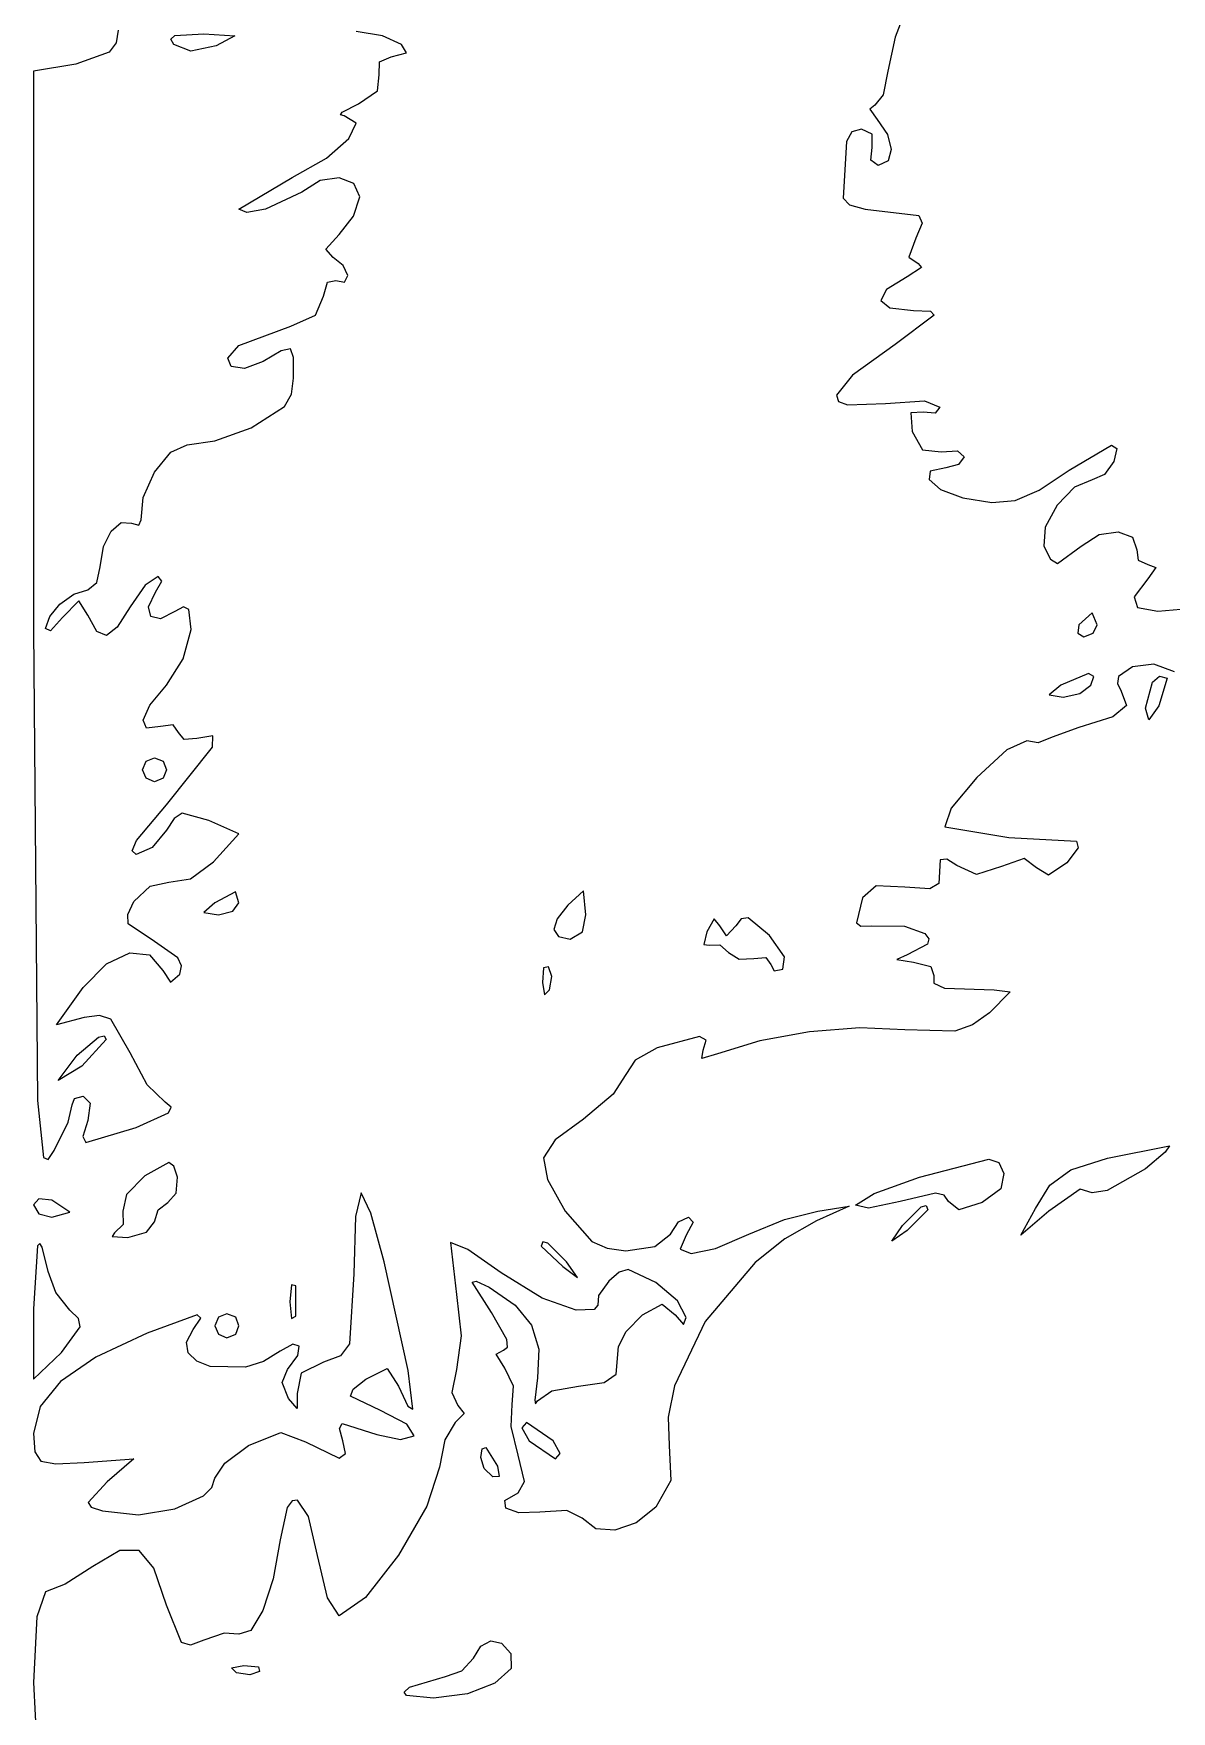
# Model space of a CAD drawing. Extents: x 0 to 282, y 0 to 282.
# Drawn here: x 0 to 33.22, y 96.34 to 145.32 of the extents above; entities that cross this region are included whole.
import ezdxf

# ---------------------------------------------------------------- set-up
doc = ezdxf.new("R2010")
doc.units = 0

msp = doc.modelspace()

# ---------------------------------------------------------------- linework, layer by layer
at = {"layer": 'Layer 1'}
for p, q in [((25.541154, 146.226231), (25.148688, 145.207584)), ((2.410468, 145.047075), (2.209274, 144.775326)), ((2.469448, 145.414736), (2.410468, 145.047075)), ((4.006487, 145.150242), (4.122794, 145.256076)), ((4.091926, 144.991492), (4.006487, 145.150242)), ((4.590222, 144.801874), (4.091926, 144.991492)), ((4.122794, 145.256076), (4.973871, 145.308992)), ((4.973871, 145.308992), (5.877865, 145.251666)), ((5.877865, 145.251666), (5.326649, 144.956214)), ((10.189225, 145.24891), (9.419175, 145.379549)), ((10.737685, 144.995902), (10.189225, 145.24891)), ((10.882655, 144.749509), (10.737685, 144.995902)), ((25.148688, 145.207584), (24.941431, 144.215401)), ((2.209274, 144.775326), (1.234728, 144.426958)), ((5.326646, 144.956214), (4.590222, 144.801874)), ((5.326649, 144.956214), (5.326646, 144.956214)), ((10.089457, 144.109548), (10.093867, 144.493194)), ((10.093867, 144.493194), (10.442235, 144.638715)), ((10.442235, 144.638715), (10.882655, 144.749509)), ((1.234728, 144.426958), (0.000008, 144.215291)), ((0.000008, 144.215291), (0.000008, 127.916991)), ((10.04095, 143.646527), (10.089457, 144.109548)), ((24.941431, 144.215401), (24.800319, 143.523074)), ((9.489734, 143.262881), (10.04095, 143.646527)), ((24.800319, 143.523074), (24.553375, 143.227623)), ((8.963874, 142.940419), (9.013483, 143.020346)), ((9.013483, 143.020346), (9.489734, 143.262881)), ((24.553375, 143.227623), (24.416673, 143.10856)), ((24.416673, 143.10856), (24.62393, 142.804289)), ((9.0664, 142.910103), (8.963874, 142.940419)), ((9.414766, 142.698434), (9.0664, 142.910103)), ((9.207509, 142.248641), (9.414766, 142.698434)), ((24.165319, 142.522063), (23.88916, 142.450956)), ((24.482819, 142.376542), (24.165319, 142.522063)), ((24.62393, 142.804289), (24.927099, 142.371584)), ((8.55046, 141.679787), (9.207509, 142.248641)), ((23.728756, 142.164876), (23.636152, 140.511233)), ((23.88916, 142.450956), (23.728756, 142.164876)), ((24.482819, 141.992896), (24.482819, 142.376542)), ((24.927099, 142.371584), (25.038444, 141.935571)), ((7.54945, 141.110933), (8.55046, 141.679787)), ((24.438722, 141.622479), (24.482819, 141.992896)), ((24.659208, 141.463729), (24.438722, 141.622479)), ((24.951352, 141.598777), (24.659208, 141.463729)), ((25.038444, 141.935571), (24.951352, 141.598777)), ((5.99723, 140.19371), (7.54945, 141.110933)), ((8.91647, 141.106523), (8.364154, 141.027699)), ((9.349724, 140.940607), (8.91647, 141.106523)), ((7.83168, 140.687599), (6.768934, 140.189299)), ((8.364154, 141.027699), (7.83168, 140.687599)), ((9.52501, 140.546488), (9.349724, 140.940607)), ((6.229293, 140.097247), (5.99723, 140.19371)), ((6.768934, 140.189299), (6.229293, 140.097247)), ((9.344211, 139.986454), (9.52501, 140.546488)), ((23.636152, 140.511233), (23.82136, 140.312795)), ((23.82136, 140.312795), (24.271152, 140.193733)), ((24.271152, 140.193733), (25.845425, 140.008524)), ((8.925287, 139.452878), (9.344211, 139.986454)), ((25.942989, 139.777014), (25.752822, 139.347066)), ((25.845425, 140.008524), (25.942989, 139.777014)), ((8.532822, 139.025134), (8.925287, 139.452878)), ((25.752822, 139.347066), (25.549975, 138.79144)), ((8.748898, 138.7826), (8.532822, 139.025134)), ((9.03994, 138.544475), (8.748898, 138.7826)), ((25.549975, 138.79144), (25.823378, 138.606232)), ((25.823378, 138.606232), (25.915982, 138.491579)), ((8.576919, 138.054996), (8.819454, 138.112322)), ((8.819454, 138.112322), (9.075218, 138.063815)), ((9.172232, 138.253433), (9.03994, 138.544475)), ((9.075218, 138.063815), (9.172232, 138.253433)), ((25.505878, 138.218176), (24.903399, 137.840593)), ((25.915982, 138.491579), (25.505878, 138.218176)), ((8.228551, 137.093676), (8.466676, 137.653711)), ((8.466676, 137.653711), (8.576919, 138.054996)), ((24.903399, 137.840593), (24.734175, 137.525849)), ((24.734175, 137.525849), (24.994899, 137.310324)), ((24.994899, 137.310324), (25.682267, 137.230398)), ((25.682267, 137.230398), (26.184975, 137.210003)), ((26.184975, 137.210003), (26.290809, 137.093696)), ((5.997225, 136.207321), (7.514175, 136.771766)), ((7.514175, 136.771766), (8.228551, 137.093676)), ((26.290809, 137.093696), (25.1531, 136.24262)), ((5.670904, 135.842967), (5.997225, 136.207321)), ((25.1531, 136.24262), (23.903495, 135.342485)), ((5.767918, 135.594369), (5.670904, 135.842967)), ((6.702781, 135.74871), (6.155975, 135.537594)), ((7.232499, 136.058491), (6.702781, 135.74871)), ((7.500941, 136.110304), (7.232499, 136.058491)), ((7.59079, 135.857848), (7.500941, 136.110304)), ((7.584726, 135.254821), (7.59079, 135.857848)), ((6.155975, 135.537594), (5.767918, 135.594369)), ((7.525747, 134.790697), (7.584726, 135.254821)), ((23.903495, 135.342485), (23.437717, 134.756542)), ((7.324554, 134.425792), (7.525747, 134.790697)), ((23.437717, 134.756542), (23.499797, 134.58036)), ((6.350006, 133.808431), (7.324554, 134.425792)), ((23.499797, 134.58036), (23.759075, 134.481486)), ((23.759075, 134.481486), (24.870878, 134.51401)), ((24.870878, 134.51401), (26.008586, 134.593384)), ((25.964489, 134.267066), (25.607301, 134.249427)), ((25.607301, 134.249427), (25.646989, 133.702621)), ((26.317266, 134.231787), (25.964489, 134.267066)), ((26.008586, 134.593384), (26.458378, 134.408177)), ((26.458378, 134.408177), (26.317266, 134.231787)), ((5.296087, 133.429194), (6.350006, 133.808431)), ((25.646989, 133.702621), (25.95126, 133.164634)), ((4.007892, 133.101775), (4.480286, 133.314542)), ((4.480286, 133.314542), (5.296087, 133.429194)), ((30.233106, 132.573731), (31.467828, 133.305745)), ((31.467828, 133.305745), (31.622168, 133.208731)), ((31.622168, 133.208731), (31.538386, 132.820676)), ((3.532192, 132.511975), (4.007892, 133.101775)), ((25.95126, 133.164634), (26.493656, 133.102898)), ((26.493656, 133.102898), (26.974316, 133.138175)), ((27.005183, 132.736891), (26.634767, 132.644287)), ((26.974316, 133.138175), (27.163934, 132.961787)), ((27.163934, 132.961787), (27.005183, 132.736891)), ((31.538386, 132.820676), (31.260573, 132.450259)), ((3.195399, 131.776654), (3.532192, 132.511975)), ((26.176155, 132.541209), (26.140877, 132.295918)), ((26.140877, 132.295918), (26.476016, 132.004325)), ((26.634767, 132.644287), (26.176155, 132.541209)), ((29.351158, 131.990545), (30.233106, 132.573731)), ((30.903386, 132.291509), (30.385243, 132.072675)), ((31.260573, 132.450259), (30.903386, 132.291509)), ((3.139726, 131.127322), (3.195399, 131.776654)), ((26.476016, 132.004325), (27.128656, 131.762342)), ((27.128656, 131.762342), (27.970913, 131.631152)), ((28.654421, 131.691786), (29.351158, 131.990545)), ((30.385243, 132.072675), (29.880329, 131.546264)), ((27.970913, 131.631152), (28.654421, 131.691786)), ((29.880329, 131.546264), (29.534166, 130.907404)), ((2.04391, 130.341841), (2.266601, 130.796595)), ((2.266601, 130.796595), (2.555438, 131.046296)), ((2.555438, 131.046296), (2.857504, 131.021489)), ((2.857504, 131.021489), (3.07799, 130.968572)), ((3.07799, 130.968572), (3.139726, 131.127322)), ((29.534166, 130.907404), (29.492276, 130.351229)), ((31.107335, 130.69188), (31.661858, 130.774562)), ((31.661858, 130.774562), (32.084089, 130.61912)), ((1.940281, 129.751489), (2.04391, 130.341841)), ((29.492276, 130.351229), (29.687957, 129.974197)), ((29.89356, 129.84852), (30.585886, 130.351229)), ((30.585886, 130.351229), (31.107335, 130.69188)), ((32.084089, 130.61912), (32.208666, 130.245396)), ((29.687957, 129.974197), (29.89356, 129.84852)), ((32.208666, 130.245396), (32.248353, 129.941124)), ((32.248353, 129.941124), (32.526166, 129.822062)), ((32.526166, 129.822062), (32.764291, 129.729457)), ((1.587503, 129.081211), (1.843267, 129.297287)), ((1.843267, 129.297287), (1.940281, 129.751489)), ((3.633615, 129.469266), (3.254379, 129.213502)), ((3.56306, 129.010655), (3.743859, 129.332565)), ((3.743859, 129.332565), (3.633615, 129.469266)), ((32.526166, 129.398728), (32.131495, 128.874522)), ((32.764291, 129.729457), (32.526166, 129.398728)), ((0.771707, 128.662286), (1.171337, 128.949469)), ((1.171337, 128.949469), (1.587503, 129.081211)), ((3.254379, 129.213502), (2.822226, 128.587321)), ((3.3536, 128.585117), (3.56306, 129.010655)), ((32.131495, 128.874522), (32.226304, 128.56529)), ((0.471295, 128.302342), (0.771707, 128.662286)), ((1.322922, 128.75489), (0.846672, 128.269821)), ((1.587506, 128.340376), (1.322922, 128.75489)), ((1.849883, 127.863023), (1.587506, 128.340376)), ((2.822226, 128.587321), (2.440785, 127.993109)), ((3.42195, 128.305099), (3.3536, 128.585117)), ((4.127505, 128.44621), (3.701967, 128.236748)), ((4.373003, 128.579464), (4.127505, 128.44621)), ((4.530445, 128.50684), (4.373003, 128.579464)), ((4.599346, 127.925857), (4.530445, 128.50684)), ((30.903356, 128.410778), (30.5153, 128.058)), ((31.044467, 128.058), (30.903356, 128.410778)), ((32.226304, 128.56529), (32.823821, 128.461111)), ((32.823821, 128.461111), (33.937276, 128.552061)), ((0.000008, 127.916991), (0.11466, 114.176304)), ((0.352783, 127.952321), (0.471295, 128.302342)), ((0.493894, 127.886174), (0.352783, 127.952321)), ((0.846672, 128.269821), (0.493894, 127.886174)), ((2.12549, 127.749472), (1.849883, 127.863023)), ((2.440785, 127.993109), (2.12549, 127.749472)), ((3.701967, 128.236748), (3.42195, 128.305099)), ((4.370591, 127.067064), (4.599346, 127.925857)), ((30.5153, 128.058), (30.480022, 127.815465)), ((30.5153, 128.058), (30.5153, 128.058)), ((30.929814, 127.815465), (31.044467, 128.058)), ((30.480022, 127.815465), (30.656411, 127.705222)), ((30.656411, 127.705222), (30.929814, 127.815465)), ((3.88056, 126.29426), (4.370591, 127.067064)), ((32.702521, 126.906681), (32.076341, 126.836677)), ((33.302244, 126.682337), (32.702521, 126.906681)), ((30.797489, 126.638958), (29.9861, 126.295)), ((30.948522, 126.552969), (30.797489, 126.638958)), ((30.868045, 126.295), (30.948522, 126.552969)), ((31.675057, 126.548391), (31.637299, 126.346164)), ((32.076341, 126.836677), (31.675057, 126.548391)), ((32.45589, 125.623967), (32.667556, 126.38244)), ((32.667556, 126.38244), (32.872608, 126.556624)), ((33.09089, 126.505912), (32.843945, 125.694523)), ((32.872608, 126.556624), (33.09089, 126.505912)), ((3.391631, 125.709969), (3.88056, 126.29426)), ((29.9861, 126.295), (29.650961, 126.012778)), ((29.650961, 126.012778), (30.056656, 125.942222)), ((29.9861, 126.295), (29.9861, 126.295)), ((30.056656, 125.942222), (30.541725, 126.052465)), ((30.541725, 126.052465), (30.868045, 126.295)), ((31.637299, 126.346164), (31.750024, 126.117892)), ((31.750024, 126.117892), (31.904364, 125.707787)), ((3.197052, 125.2712), (3.391631, 125.709969)), ((31.503079, 125.377058), (30.515301, 125.059558)), ((31.904364, 125.707787), (31.503079, 125.377058)), ((32.557314, 125.288828), (32.45589, 125.623967)), ((32.843946, 125.694522), (32.557314, 125.288828)), ((32.843945, 125.694523), (32.843946, 125.694522)), ((3.300129, 125.044099), (3.197052, 125.2712)), ((3.704171, 125.09481), (3.300129, 125.044099)), ((4.074587, 125.138907), (3.704171, 125.09481)), ((4.233338, 124.918421), (4.074587, 125.138907)), ((4.392088, 124.711164), (4.233338, 124.918421)), ((30.515301, 125.059558), (29.739189, 124.777336)), ((3.88056, 122.801752), (5.221118, 124.486267)), ((4.762505, 124.742032), (4.392088, 124.711164)), ((5.229937, 124.815893), (4.762505, 124.742032)), ((5.221118, 124.486267), (5.229937, 124.815893)), ((28.415168, 124.409124), (27.534326, 123.60435)), ((28.998355, 124.671503), (28.415168, 124.409124)), ((29.329084, 124.618585), (28.998355, 124.671503)), ((29.739189, 124.777336), (29.329084, 124.618585)), ((3.17575, 123.824794), (3.285993, 124.080558)), ((3.285993, 124.080558), (3.528528, 124.177572)), ((3.528528, 124.177572), (3.784292, 124.080558)), ((3.784292, 124.080558), (3.881306, 123.824794)), ((3.285993, 123.582259), (3.17575, 123.824794)), ((3.528528, 123.472016), (3.285993, 123.582259)), ((3.784292, 123.582259), (3.528528, 123.472016)), ((3.881306, 123.824794), (3.784292, 123.582259)), ((3.881306, 123.824794), (3.881306, 123.824794)), ((27.534326, 123.60435), (26.785775, 122.706972)), ((3.003024, 121.761057), (3.88056, 122.801752)), ((4.339168, 122.559217), (4.103249, 122.407633)), ((5.11528, 122.34314), (4.339168, 122.559217)), ((26.785775, 122.706972), (26.599465, 122.166783)), ((3.88056, 122.060918), (3.466045, 121.562619)), ((4.103249, 122.407633), (3.88056, 122.060918)), ((5.997225, 121.955084), (5.11528, 122.34314)), ((5.256391, 121.143695), (5.997225, 121.955084)), ((26.599465, 122.166783), (28.469185, 121.849283)), ((2.883411, 121.462298), (3.003024, 121.761057)), ((2.998615, 121.355362), (2.883411, 121.462298)), ((3.466045, 121.562619), (2.998615, 121.355362)), ((28.469185, 121.849283), (30.444745, 121.74345)), ((30.488842, 121.545012), (30.162523, 121.10845)), ((30.444745, 121.74345), (30.488842, 121.545012)), ((4.577292, 120.645396), (5.256391, 121.143695)), ((26.462758, 121.196644), (26.423071, 120.508727)), ((26.656235, 121.223103), (26.462758, 121.196644)), ((26.952238, 121.037894), (26.656235, 121.223103)), ((27.525503, 120.768901), (26.952238, 121.037894)), ((28.257518, 121.002616), (27.525503, 120.768901)), ((28.91457, 121.236332), (28.257518, 121.002616)), ((29.280578, 120.967339), (28.91457, 121.236332)), ((29.628946, 120.746852), (29.280578, 120.967339)), ((30.162523, 121.10845), (29.628946, 120.746852)), ((3.399892, 120.433729), (3.951111, 120.543972)), ((3.951111, 120.543972), (4.577292, 120.645396)), ((26.423071, 120.508727), (26.167307, 120.349977)), ((2.928051, 119.979527), (3.399892, 120.433729)), ((5.895802, 120.2625), (5.29167, 119.945)), ((5.997226, 119.945), (5.895802, 120.2625)), ((16.051411, 120.297334), (15.5928, 119.874)), ((16.121967, 119.591778), (16.051411, 120.297334)), ((24.200573, 120.085394), (24.019774, 119.362199)), ((24.593036, 120.442582), (24.200573, 120.085394)), ((25.435293, 120.402894), (24.593036, 120.442582)), ((26.167307, 120.349977), (25.435293, 120.402894)), ((2.748906, 119.604148), (2.928051, 119.979527)), ((2.764891, 119.331296), (2.748906, 119.604148)), ((5.29167, 119.945), (4.97417, 119.662778)), ((4.97417, 119.662778), (5.397503, 119.592222)), ((5.29167, 119.945), (5.29167, 119.945)), ((5.397503, 119.592222), (5.816427, 119.702465)), ((5.816427, 119.702465), (5.997226, 119.945)), ((15.5928, 119.874), (15.281363, 119.481534)), ((15.5928, 119.874), (15.5928, 119.874)), ((16.024953, 119.093479), (16.121967, 119.591778)), ((20.857964, 119.503694), (20.660629, 119.478338)), ((21.484146, 118.992166), (20.857964, 119.503694)), ((3.527774, 118.815357), (2.764891, 119.331296)), ((15.281363, 119.481534), (15.191515, 119.168444)), ((15.191515, 119.168444), (15.319948, 118.961187)), ((15.663356, 118.886222), (16.024953, 119.093479)), ((19.6497, 119.098), (19.565915, 118.731993)), ((19.649701, 119.097999), (19.6497, 119.098)), ((19.870187, 119.477235), (19.649701, 119.097999)), ((20.037757, 119.274388), (19.870187, 119.477235)), ((20.227374, 118.983346), (20.037757, 119.274388)), ((20.496368, 119.274388), (20.227374, 118.983346)), ((20.660629, 119.478338), (20.496368, 119.274388)), ((24.019774, 119.362199), (24.146003, 119.261878)), ((24.146003, 119.261878), (24.447518, 119.274005)), ((24.447518, 119.274005), (25.421516, 119.265737)), ((25.421516, 119.265737), (26.021789, 119.049109)), ((26.021789, 119.049109), (26.135269, 118.896767)), ((4.215691, 118.339106), (3.527774, 118.815357)), ((15.319948, 118.961187), (15.663356, 118.886222)), ((19.565915, 118.731993), (19.720256, 118.709944)), ((19.720256, 118.709944), (20.028936, 118.723173)), ((20.028936, 118.723173), (20.284701, 118.498277)), ((21.916299, 118.365985), (21.484146, 118.992166)), ((26.099508, 118.733263), (25.505848, 118.427338)), ((26.135269, 118.896767), (26.099508, 118.733263)), ((1.446389, 117.4748), (2.132652, 118.167128)), ((2.132652, 118.167128), (2.808994, 118.489036)), ((2.808994, 118.489036), (3.386116, 118.427299)), ((3.386116, 118.427299), (3.774719, 117.968689)), ((4.321524, 118.100981), (4.215691, 118.339106)), ((4.268608, 117.862856), (4.321524, 118.100981)), ((14.887278, 118.043743), (14.852, 117.616)), ((15.028389, 118.074611), (14.887278, 118.043743)), ((15.125403, 117.792389), (15.028389, 118.074611)), ((20.284701, 118.498277), (20.602201, 118.304249)), ((20.602201, 118.304249), (21.025535, 118.321888)), ((21.025535, 118.321888), (21.378312, 118.352756)), ((21.378312, 118.352756), (21.519424, 118.145499)), ((21.519424, 118.145499), (21.616437, 117.955881)), ((21.872202, 118.004388), (21.916299, 118.365985)), ((25.505848, 118.427338), (25.197167, 118.295047)), ((25.197167, 118.295047), (25.682237, 118.215671)), ((25.682237, 118.215671), (26.193765, 118.087789)), ((26.193765, 118.087789), (26.28196, 117.827615)), ((3.774719, 117.968689), (3.995205, 117.624731)), ((3.995205, 117.624731), (4.268608, 117.862856)), ((14.852, 117.616), (14.918146, 117.258812)), ((14.852, 117.616), (14.852, 117.616)), ((15.063667, 117.404333), (15.125403, 117.792389)), ((21.616437, 117.955881), (21.872202, 118.004388)), ((26.28196, 117.827615), (26.284716, 117.602719)), ((26.284716, 117.602719), (26.59505, 117.457198)), ((0.670277, 116.38119), (1.446389, 117.4748)), ((14.918146, 117.258812), (15.063667, 117.404333)), ((26.59505, 117.457198), (28.04585, 117.404281)), ((28.504461, 117.346955), (27.904739, 116.734003)), ((28.04585, 117.404281), (28.504461, 117.346955)), ((1.481666, 116.592857), (0.670277, 116.38119)), ((1.929255, 116.656246), (1.481666, 116.592857)), ((2.25778, 116.544347), (1.929255, 116.656246)), ((27.904739, 116.734003), (27.404786, 116.37902)), ((1.89236, 116.019574), (2.059378, 116.064774)), ((2.059378, 116.064774), (2.117256, 115.957838)), ((2.822226, 115.569797), (2.25778, 116.544347)), ((22.648342, 116.178378), (21.198644, 115.912692)), ((24.124499, 116.298543), (22.648342, 116.178378)), ((25.435289, 116.240114), (24.124499, 116.298543)), ((26.89491, 116.196017), (25.435289, 116.240114)), ((27.404786, 116.37902), (26.89491, 116.196017)), ((1.270589, 115.499227), (1.89236, 116.019574)), ((2.117256, 115.957839), (1.4117, 115.181727)), ((2.117256, 115.957838), (2.117256, 115.957839)), ((18.203335, 115.710947), (17.559515, 115.349349)), ((19.44247, 116.046086), (18.203335, 115.710947)), ((19.63705, 115.93915), (19.44247, 116.046086)), ((19.504207, 115.402266), (19.543895, 115.640391)), ((19.543895, 115.640391), (19.63705, 115.93915)), ((21.198644, 115.912692), (19.967229, 115.534558)), ((0.719373, 114.758393), (1.270589, 115.499227)), ((1.4117, 115.181727), (0.719373, 114.758393)), ((3.320528, 114.634935), (2.822226, 115.569797)), ((17.559515, 115.349349), (17.286112, 114.934835)), ((19.967229, 115.534558), (19.504207, 115.402266)), ((3.845286, 114.123407), (3.320528, 114.634935)), ((17.286112, 114.934835), (16.920105, 114.36157)), ((0.11466, 114.176304), (0.287742, 112.50833)), ((1.128898, 114.052851), (1.195043, 114.22924)), ((1.195043, 114.22924), (1.446398, 114.299796)), ((1.446398, 114.299796), (1.649245, 114.092539)), ((4.01561, 113.982847), (3.845286, 114.123407)), ((16.920105, 114.36157), (16.051392, 113.629555)), ((1.009835, 113.541321), (1.128898, 114.052851)), ((1.649245, 114.092539), (1.587509, 113.59424)), ((2.998619, 113.382573), (3.937889, 113.819136)), ((3.937889, 113.819136), (4.01561, 113.982847)), ((16.051392, 113.629555), (15.224568, 113.022115)), ((0.599731, 112.712291), (1.009835, 113.541321)), ((1.587509, 113.59424), (1.440885, 113.119644)), ((1.525772, 112.946011), (2.998619, 113.382573)), ((0.423479, 112.451146), (0.599731, 112.712291)), ((1.440885, 113.119644), (1.525772, 112.946011)), ((15.224568, 113.022115), (14.887223, 112.500664)), ((31.348818, 112.487391), (33.161218, 112.853401)), ((33.033335, 112.663783), (32.455662, 112.183123)), ((33.161218, 112.853401), (33.033335, 112.663783)), ((0.287742, 112.50833), (0.423479, 112.451146)), ((3.946707, 112.364462), (3.24556, 111.971997)), ((4.093881, 112.254771), (3.946707, 112.364462)), ((4.198061, 111.936719), (4.093881, 112.254771)), ((14.887223, 112.500664), (14.999671, 111.873382)), ((25.858708, 111.936174), (27.88718, 112.46534)), ((27.88718, 112.46534), (28.180429, 112.362814)), ((28.180429, 112.362814), (28.328158, 112.042007)), ((29.668711, 111.702458), (30.277254, 112.147841)), ((30.277254, 112.147841), (31.348818, 112.487391)), ((32.455656, 112.183118), (31.344403, 111.552527)), ((32.455662, 112.183123), (32.455656, 112.183118)), ((3.24556, 111.972), (2.716393, 111.434013)), ((3.24556, 111.971997), (3.24556, 111.972)), ((4.162784, 111.473698), (4.198061, 111.936719)), ((14.999671, 111.873382), (15.522225, 110.948445)), ((24.540203, 111.464333), (25.858708, 111.936174)), ((28.328156, 112.042007), (28.235551, 111.592215)), ((28.328158, 112.042007), (28.328156, 112.042007)), ((29.245378, 111.018951), (29.668711, 111.702458)), ((0.15875, 111.301389), (0, 111.125)), ((0.529167, 111.266111), (0.15875, 111.301389)), ((1.058334, 110.913333), (0.529167, 111.266111)), ((2.716393, 111.434013), (2.61056, 110.94894)), ((3.642436, 110.979808), (3.915839, 111.195885)), ((3.915839, 111.195885), (4.162784, 111.473698)), ((9.560293, 111.477603), (9.401543, 110.785278)), ((9.842515, 110.882292), (9.560293, 111.477603)), ((23.988988, 111.124785), (24.540203, 111.464333)), ((25.294268, 111.230618), (24.377044, 111.03218)), ((26.330551, 111.468743), (25.294268, 111.230618)), ((26.579149, 111.409211), (26.330551, 111.468743)), ((26.705378, 111.230618), (26.579149, 111.409211)), ((27.014058, 110.988083), (26.705378, 111.230618)), ((27.693156, 111.19534), (27.014058, 110.988083)), ((28.235551, 111.592215), (27.693156, 111.19534)), ((30.550656, 111.583395), (29.633433, 110.948395)), ((30.897919, 111.483625), (30.550656, 111.583395)), ((31.344403, 111.552527), (30.897919, 111.483625)), ((0, 111.125), (0.15875, 110.869236)), ((0, 111.125), (0, 111.125)), ((0.15875, 110.869236), (0.529167, 110.772222)), ((0.529167, 110.772222), (1.058334, 110.913333)), ((2.61056, 110.94894), (2.619379, 110.552065)), ((3.527783, 110.63144), (3.642436, 110.979808)), ((9.401543, 110.785278), (9.348626, 109.113993)), ((10.230571, 109.466773), (9.842515, 110.882292)), ((15.522225, 110.948445), (16.298336, 110.06209)), ((18.82952, 110.630942), (19.120562, 110.772053)), ((19.120562, 110.772053), (19.257263, 110.626532)), ((20.884456, 110.278164), (21.916332, 110.705907)), ((21.916332, 110.705907), (22.895286, 110.948442)), ((23.812509, 111.089553), (22.860008, 110.666219)), ((22.895286, 110.948442), (23.812509, 111.089553)), ((24.377044, 111.03218), (23.988988, 111.124785)), ((25.364822, 110.525061), (25.907218, 111.071867)), ((26.105656, 110.983673), (25.505933, 110.38395)), ((25.907218, 111.071867), (26.054392, 111.110452)), ((26.054392, 111.110452), (26.105656, 110.983672)), ((26.105656, 110.983672), (26.105656, 110.983673)), ((28.822044, 110.242839), (29.245378, 111.018951)), ((29.633433, 110.948395), (28.822044, 110.242839)), ((2.363615, 110.31394), (2.293059, 110.203697)), ((2.293059, 110.203697), (2.751671, 110.172829)), ((2.619379, 110.552065), (2.363615, 110.31394)), ((2.751671, 110.172829), (3.298477, 110.335989)), ((3.298477, 110.335989), (3.527783, 110.63144)), ((18.137193, 109.912157), (18.591395, 110.278164)), ((18.591395, 110.278164), (18.82952, 110.630942)), ((19.050006, 110.242886), (18.880232, 109.831679)), ((19.257263, 110.626532), (19.050006, 110.242886)), ((19.90329, 109.855932), (20.884456, 110.278164)), ((22.860008, 110.666219), (21.929901, 110.135397)), ((25.051731, 110.070859), (25.364822, 110.525061)), ((25.505933, 110.38395), (25.051731, 110.070859)), ((0.119063, 109.934265), (0, 108.091002)), ((0.180868, 109.998206), (0.119063, 109.934265)), ((0.253008, 109.896782), (0.180868, 109.998206)), ((0.423334, 109.184612), (0.253008, 109.896782)), ((12.673554, 109.828363), (12.170842, 110.03121)), ((12.170842, 110.03121), (12.347231, 108.51426)), ((13.652512, 109.149265), (12.673554, 109.828363)), ((14.867962, 110.052779), (14.816699, 109.925999)), ((14.816699, 109.925999), (14.8167, 109.926)), ((14.8167, 109.926), (15.4517, 109.326277)), ((15.015137, 110.014194), (14.867962, 110.052779)), ((15.557533, 109.467388), (15.015137, 110.014194)), ((16.298336, 110.06209), (16.742616, 109.861998)), ((16.742616, 109.861998), (17.286115, 109.784275)), ((17.286115, 109.784275), (18.137193, 109.912157)), ((18.880232, 109.831679), (19.199937, 109.704899)), ((19.199937, 109.704899), (19.90329, 109.855932)), ((21.929901, 110.135397), (21.061392, 109.442519)), ((10.936127, 106.291773), (10.230571, 109.466773)), ((15.4517, 109.326277), (15.875034, 109.013187)), ((15.875034, 109.013187), (15.557533, 109.467388)), ((17.361083, 109.24187), (17.09154, 109.159739)), ((18.168062, 108.867044), (17.361083, 109.24187)), ((21.061392, 109.442519), (19.610041, 107.729341)), ((0.64823, 108.56725), (0.423334, 109.184612)), ((7.527397, 108.796889), (7.47889, 108.303)), ((7.655279, 108.761611), (7.527397, 108.796889)), ((7.655279, 107.879666), (7.655279, 108.761611)), ((9.34862, 109.114), (9.225148, 107.072299)), ((9.348626, 109.113993), (9.34862, 109.114)), ((12.805835, 108.871455), (12.923795, 108.902873)), ((13.37028, 107.9851), (12.805835, 108.871455)), ((12.923795, 108.902873), (13.299725, 108.725934)), ((13.299725, 108.725934), (14.055995, 108.203381)), ((14.851954, 108.404023), (13.652512, 109.149265)), ((16.792232, 108.902322), (16.487961, 108.483398)), ((17.09154, 109.159739), (16.792232, 108.902322)), ((18.794243, 108.329054), (18.168062, 108.867044)), ((1.058334, 108.055722), (0.64823, 108.56725)), ((7.47889, 108.303), (7.527397, 107.813521)), ((7.47889, 108.303), (7.47889, 108.303)), ((12.347231, 108.51426), (12.479523, 107.301587)), ((15.839732, 108.055655), (14.851954, 108.404023)), ((16.487961, 108.483398), (16.474732, 108.196766)), ((17.780006, 107.91454), (18.348861, 108.23204)), ((18.348861, 108.23204), (18.732507, 107.91454)), ((19.050007, 107.843984), (18.794243, 108.329054)), ((0, 108.091002), (0, 108.091)), ((0, 108.091), (0, 106.04489)), ((1.307483, 107.813189), (1.058334, 108.055722)), ((1.358195, 107.570655), (1.307483, 107.813189)), ((4.780145, 107.914554), (3.316113, 107.385387)), ((4.656673, 107.49122), (4.883774, 107.82195)), ((4.883774, 107.82195), (4.780145, 107.914554)), ((5.401913, 107.852764), (5.29167, 107.597)), ((5.644448, 107.949778), (5.401913, 107.852764)), ((5.900212, 107.852764), (5.644448, 107.949778)), ((5.997226, 107.597), (5.900212, 107.852764)), ((7.527397, 107.813521), (7.655279, 107.879666)), ((13.811253, 107.20017), (13.37028, 107.9851)), ((14.055995, 108.203381), (14.53445, 107.614683)), ((16.368899, 108.073294), (15.839732, 108.055655)), ((16.474732, 108.196766), (16.368899, 108.073294)), ((17.294936, 107.42947), (17.780006, 107.91454)), ((18.732507, 107.91454), (18.970632, 107.641137)), ((18.970632, 107.641137), (19.050007, 107.843984)), ((0.811389, 106.821002), (1.358195, 107.570655)), ((3.316113, 107.385387), (1.815707, 106.67983)), ((4.464849, 107.119563), (4.656673, 107.49122)), ((5.29167, 107.597), (5.401913, 107.354465)), ((5.29167, 107.597), (5.29167, 107.597)), ((5.401913, 107.354465), (5.644448, 107.244222)), ((5.644448, 107.244222), (5.900212, 107.354465)), ((5.900212, 107.354465), (5.997226, 107.597)), ((12.479523, 107.301587), (12.347231, 106.32704)), ((14.53445, 107.614683), (14.74832, 106.92015)), ((17.07445, 106.997317), (17.294936, 107.42947)), ((19.610041, 107.729341), (18.707701, 105.844185)), ((0, 106.04489), (0.811389, 106.821002)), ((4.517764, 106.80661), (4.464849, 107.119563)), ((4.765811, 106.564765), (4.517764, 106.80661)), ((7.196673, 106.85622), (6.717115, 106.556497)), ((7.56709, 107.066235), (7.196673, 106.85622)), ((7.752299, 107.001742), (7.56709, 107.066235)), ((7.712611, 106.732197), (7.752299, 107.001742)), ((9.225148, 107.072299), (8.961667, 106.717867)), ((13.502572, 106.772427), (13.723058, 106.89149)), ((13.758336, 106.362323), (13.502572, 106.772427)), ((13.723058, 106.89149), (13.836609, 106.973069)), ((13.836609, 106.973069), (13.811253, 107.20017)), ((14.74832, 106.92015), (14.710835, 106.080094)), ((17.003895, 106.185928), (17.07445, 106.997317)), ((1.815707, 106.67983), (0.784934, 105.974273)), ((5.159378, 106.406428), (4.765811, 106.564765)), ((6.18464, 106.389892), (5.159378, 106.406428)), ((6.717115, 106.556497), (6.18464, 106.389892)), ((7.254, 105.943407), (7.40834, 106.327053)), ((7.40834, 106.327053), (7.712611, 106.732197)), ((8.466675, 106.53872), (7.814036, 106.2124)), ((8.961667, 106.717867), (8.466675, 106.53872)), ((9.701404, 106.044829), (10.323175, 106.3491)), ((10.323175, 106.3491), (10.653905, 105.833162)), ((11.072829, 105.162884), (10.936127, 106.291773)), ((12.347231, 106.32704), (12.20612, 105.652352)), ((14.00969, 105.833159), (13.758336, 106.362323)), ((0.784934, 105.974273), (0.190724, 105.242258)), ((7.443618, 105.480386), (7.254, 105.943407)), ((7.814036, 106.2124), (7.690563, 105.621497)), ((9.330989, 105.747724), (9.701404, 106.044829)), ((10.653905, 105.833162), (10.921245, 105.249976)), ((13.970003, 105.303993), (14.00969, 105.833159)), ((14.710835, 106.080094), (14.63146, 105.427454)), ((15.125349, 105.700858), (15.910285, 105.83315)), ((15.910285, 105.83315), (16.655526, 105.943393)), ((16.655526, 105.943393), (17.003895, 106.185928)), ((18.707701, 105.844185), (18.525455, 104.936333)), ((7.699382, 105.180524), (7.443618, 105.480386)), ((7.690563, 105.621497), (7.699382, 105.180524)), ((9.251614, 105.54653), (9.330989, 105.747724)), ((10.124738, 105.127606), (9.251614, 105.54653)), ((12.20612, 105.652352), (12.382509, 105.26871)), ((13.939135, 104.655763), (13.970003, 105.303993)), ((14.63146, 105.427454), (14.651304, 105.326031)), ((14.651304, 105.326031), (14.710835, 105.409816)), ((14.710835, 105.409816), (15.125349, 105.700858)), ((0.190724, 105.242258), (0.000003, 104.457327)), ((10.89644, 104.730731), (10.124738, 105.127606)), ((10.921245, 105.249976), (11.072829, 105.162884)), ((12.572127, 105.034995), (12.311953, 104.774821)), ((12.382509, 105.26871), (12.572127, 105.034995)), ((18.525455, 104.936333), (18.556118, 104.104549)), ((0.000003, 104.457327), (0.033076, 103.923199)), ((6.279458, 104.10455), (7.21432, 104.488196)), ((7.21432, 104.488196), (7.937518, 104.210383)), ((8.932461, 104.605604), (9.009079, 104.743959)), ((9.031128, 104.245661), (8.932461, 104.605604)), ((9.009079, 104.743959), (10.018906, 104.42205)), ((10.018906, 104.42205), (10.711233, 104.285348)), ((10.711233, 104.285348), (11.112516, 104.386772)), ((11.112516, 104.386772), (10.89644, 104.730731)), ((12.311953, 104.774821), (12.003273, 104.267702)), ((14.146392, 103.822323), (13.939135, 104.655763)), ((14.393344, 104.775167), (14.256643, 104.616417)), ((14.256643, 104.616417), (14.4639, 104.246)), ((15.169456, 104.246), (14.393344, 104.775167)), ((0.033076, 103.923199), (0.21167, 103.650347)), ((5.587132, 103.588612), (6.279458, 104.10455)), ((7.937518, 104.210383), (8.920885, 103.738543)), ((8.920885, 103.738543), (9.103337, 103.868078)), ((9.103337, 103.868078), (9.031128, 104.245661)), ((12.003273, 104.267702), (11.853342, 103.469541)), ((13.052367, 103.751718), (13.09481, 104.010789)), ((13.09481, 104.010789), (13.206707, 104.051579)), ((13.206707, 104.051579), (13.546256, 103.504773)), ((14.331601, 103.050622), (14.146392, 103.822323)), ((14.4639, 104.246), (15.240012, 103.716833)), ((14.4639, 104.246), (14.4639, 104.246)), ((15.376714, 103.875583), (15.169456, 104.246)), ((15.240012, 103.716833), (15.376714, 103.875583)), ((18.556118, 104.104549), (18.600215, 103.085901)), ((0.21167, 103.650347), (0.654848, 103.569319)), ((0.654848, 103.569319), (1.481673, 103.61066)), ((1.481673, 103.61066), (2.928063, 103.716493)), ((2.928063, 103.716493), (2.151951, 103.046215)), ((5.29168, 103.152049), (5.587132, 103.588612)), ((11.853342, 103.469541), (11.485131, 102.33514)), ((13.14938, 103.429808), (13.052367, 103.751718)), ((13.405145, 103.187273), (13.14938, 103.429808)), ((13.546256, 103.504773), (13.594762, 103.200502)), ((13.546256, 103.504773), (13.546256, 103.504773)), ((2.151951, 103.046215), (1.591916, 102.437673)), ((4.957643, 102.636111), (5.202796, 102.882504)), ((5.202796, 102.882504), (5.29168, 103.152049)), ((13.594762, 103.200502), (13.405145, 103.187273)), ((14.146392, 102.728713), (14.331601, 103.050622)), ((18.600215, 103.085901), (18.168062, 102.305379)), ((1.591916, 102.437673), (1.680662, 102.302074)), ((4.12751, 102.252465), (4.957643, 102.636111)), ((7.545797, 102.494508), (7.402275, 102.298206)), ((7.703789, 102.51263), (7.545797, 102.494508)), ((8.025148, 102.032521), (7.703789, 102.51263)), ((13.754476, 102.496651), (14.146392, 102.728713)), ((13.789203, 102.274511), (13.754476, 102.496651)), ((1.680662, 102.302074), (2.01084, 102.199548)), ((2.01084, 102.199548), (3.059253, 102.080485)), ((3.059253, 102.080485), (4.12751, 102.252465)), ((7.402275, 102.298206), (7.196672, 101.352872)), ((8.290282, 100.894261), (8.025148, 102.032521)), ((11.485131, 102.33514), (10.653898, 100.903082)), ((14.161274, 102.13836), (13.789203, 102.274511)), ((14.781392, 102.164268), (14.161274, 102.13836)), ((15.57073, 102.208365), (14.781392, 102.164268)), ((16.016112, 101.987879), (15.57073, 102.208365)), ((16.416848, 101.675339), (16.016112, 101.987879)), ((18.168062, 102.305379), (17.588734, 101.844011)), ((16.973026, 101.63069), (16.416848, 101.675339)), ((17.588734, 101.844011), (16.973026, 101.63069)), ((2.516292, 101.045295), (1.728602, 100.576763)), ((3.082392, 101.044194), (2.516292, 101.045295)), ((3.509584, 100.527155), (3.082392, 101.044194)), ((7.196672, 101.352872), (6.994376, 100.218471)), ((8.581324, 99.655128), (8.290282, 100.894261)), ((10.653898, 100.903082), (9.690373, 99.669461)), ((1.728602, 100.576763), (0.921622, 100.060825)), ((3.880552, 99.447873), (3.509584, 100.527155)), ((0.921622, 100.060825), (0.352772, 99.835929)), ((6.994376, 100.218471), (6.689553, 99.289122)), ((0.352772, 99.835929), (0.097008, 99.108325)), ((4.321523, 98.354258), (3.880552, 99.447873)), ((8.925282, 99.130371), (8.581324, 99.655128)), ((9.690373, 99.669461), (8.925282, 99.130371)), ((0.097008, 99.108325), (-0.000006, 97.190089)), ((6.689553, 99.289122), (6.338427, 98.70373)), ((5.565069, 98.63207), (4.974162, 98.424813)), ((5.997222, 98.601202), (5.565069, 98.63207)), ((6.338427, 98.70373), (5.997222, 98.601202)), ((4.585004, 98.277087), (4.321523, 98.354258)), ((4.974162, 98.424813), (4.585004, 98.277087)), ((12.840239, 97.895606), (13.055764, 98.250038)), ((13.055764, 98.250038), (13.347357, 98.402724)), ((13.347357, 98.402724), (13.658793, 98.337129)), ((13.658793, 98.337129), (13.933849, 98.036717)), ((13.933849, 98.036717), (13.933856, 98.036719)), ((13.933856, 98.036719), (13.938265, 97.594644)), ((5.780277, 97.617795), (6.137465, 97.683941)), ((5.925798, 97.472274), (5.780277, 97.617795)), ((6.313853, 97.410538), (5.925798, 97.472274)), ((6.137465, 97.683941), (6.565208, 97.648663)), ((6.596076, 97.507552), (6.313853, 97.410538)), ((6.565208, 97.648663), (6.596076, 97.507552)), ((6.596076, 97.507552), (6.596076, 97.507552)), ((12.02885, 97.366439), (12.50069, 97.525189)), ((12.50069, 97.525189), (12.840239, 97.895606)), ((13.938265, 97.594644), (13.466425, 97.172412)), ((-0.000006, 97.190089), (0.105828, 95.073418)), ((10.817835, 96.910032), (10.97052, 97.048939)), ((10.97052, 97.048939), (12.02885, 97.366439)), ((13.466425, 97.172412), (12.663854, 96.856014)), ((10.886736, 96.810814), (10.817835, 96.910032)), ((11.676076, 96.731439), (10.886736, 96.810814)), ((12.663854, 96.856014), (11.676076, 96.731439))]:
    msp.add_line(p, q, dxfattribs=at)

doc.saveas('drawing.dxf')
